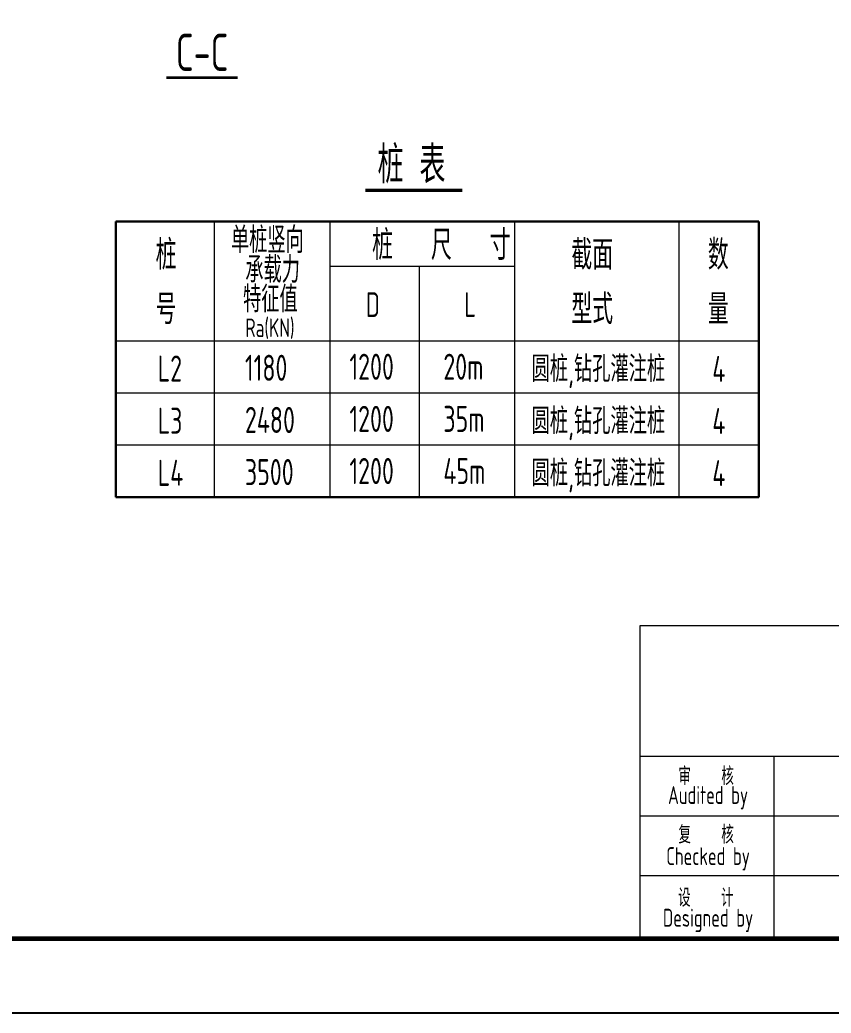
# Model space of a CAD drawing. Extents: x -2876908 to 633791, y -1383861 to 872234.
# Drawn here: x -497251 to -442755, y -631023 to -564340 of the extents above; entities that cross this region are included whole.
import ezdxf
from ezdxf.enums import TextEntityAlignment as Align

# ---------------------------------------------------------------- set-up
doc = ezdxf.new("R2010")
doc.units = 0
doc.header["$LTSCALE"] = 5
doc.header["$MEASUREMENT"] = 0
doc.layers.get('0').update_dxf_attribs({"linetype": 'CONTINUOUS', "lineweight": 25})
doc.layers.add('14', color=14, linetype='CONTINUOUS')
doc.layers.add('M_Dim', color=3, linetype='CONTINUOUS')
for name, color, linetype, lineweight in [('1粗实线', 1, 'CONTINUOUS', 30), ('2细实线', 5, 'CONTINUOUS', 18), ('6文本', 7, 'CONTINUOUS', 15), ('HFZT', 5, 'CONTINUOUS', 15), ('TEXT', 7, 'CONTINUOUS', 0)]:
    doc.layers.add(name, color=color, linetype=linetype, lineweight=lineweight)
doc.styles.add('TSSD_NORM', font='tssdeng.shx', dxfattribs={"width": 0.7, "bigfont": 'hztxt.shx'})
doc.styles.add('TSSD_Rein', font='tssdeng.shx', dxfattribs={"width": 0.7, "bigfont": 'hztxt.shx'})
doc.styles.add('图框-仿宋', font='tssdeng.shx', dxfattribs={"bigfont": 'hztxt.shx'})

# ---------------------------------------------------------------- blocks, each defined once
blk = doc.blocks.new('施工设计图框')
at = {"color": 7, "linetype": 'Continuous'}
blk.add_lwpolyline([(-395.5, -13.5), (-395.5, 283.5), (24.5, 283.5), (24.5, -13.5), (-395.5, -13.5)], dxfattribs=at)
at = {"layer": '1粗实线', "color": 7, "linetype": 'Continuous', "const_width": 0.6}
blk.add_lwpolyline([(-370.5, -3.5), (-370.5, 273.5), (14.5, 273.5), (14.5, -3.5), (-370.5, -3.5)], dxfattribs=at)
at = {"layer": 'HFZT'}
for p, q in [((-147.5, 38.5), (-147.5, -3.5)), ((14.5, 38.5), (-147.5, 38.5)), ((-147.5, 21), (14.5, 21)), ((-129.5, 21), (-129.5, -3.5)), ((-147.5, 13), (-111.5, 13)), ((-147.5, 5), (-111.5, 5)), ((-147.5, -3.5), (14.5, -3.5))]:
    blk.add_line(p, q, dxfattribs=at)
at = {"layer": 'HFZT', "style": '图框-仿宋', "width": 0.7}
for s, p in [('审    核', (-138.6, 18.45)), ('Audited by', (-138.34, 15.43)), ('复    核', (-138.6, 10.6)), ('Checked by', (-138.34, 7.23)), ('设    计', (-138.65, 2.1)), ('Designed by', (-138.34, -1.05))]:
    blk.add_text(s, height=2.4, dxfattribs=at).set_placement(p, align=Align.MIDDLE)
at = {"layer": 'HFZT', "color": 2, "style": 'TSSD_NORM', "width": 0.7}
for tag, height, p in [('比例尺', 2.5, (7.25, 17.5)), ('图号', 2.5, (-20.49, 3.5)), ('日期', 2.5, (7.25, 3.5)), ('图名', 4, (-76.24, 0.75))]:
    blk.add_attdef(tag, text='', height=height, dxfattribs=at).set_placement(p, align=Align.MIDDLE)

msp = doc.modelspace()

# ---------------------------------------------------------------- linework, layer by layer
at = {"const_width": 208.333}
msp.add_lwpolyline([(-474042.739, -575787.573), (-467537.343, -575787.573)], dxfattribs=at)
at = {"layer": '1粗实线'}
for p, q in [((-490814.39, -577877.648), (-447609.491, -577877.648)), ((-490814.39, -577877.648), (-490814.39, -596377.648)), ((-447609.491, -577877.648), (-447609.491, -596377.648)), ((-490814.39, -596377.648), (-447609.491, -596377.648))]:
    msp.add_line(p, q, dxfattribs=at)
at = {"layer": '2细实线'}
for p, q in [((-484204.02, -577877.648), (-484204.02, -596377.648)), ((-476433.665, -577877.648), (-476433.665, -596377.648)), ((-464033.649, -577877.648), (-464033.649, -596377.648)), ((-452990.202, -577877.648), (-452990.202, -596377.648)), ((-476433.665, -580877.648), (-464033.649, -580877.648)), ((-470433.665, -580877.648), (-470433.665, -596377.648)), ((-490814.39, -585877.648), (-447609.491, -585877.648)), ((-490814.39, -589377.648), (-447609.491, -589377.648)), ((-490814.39, -592877.648), (-447609.491, -592877.648))]:
    msp.add_line(p, q, dxfattribs=at)
at = {"layer": 'M_Dim', "elevation": 2480000}
msp.add_lwpolyline([(-487410.802, -568220.657, 200, 200, 0), (-482617.702, -568220.657, 200, 200, 0)], format="xyseb", dxfattribs=at)

# ---------------------------------------------------------------- block references
at = {"xscale": 500, "yscale": 500, "zscale": 500}
msp.add_blockref('施工设计图框', (-381851.363, -624273.382), dxfattribs=at)

# ---------------------------------------------------------------- texts
at = {"layer": '14', "color": 0, "style": 'TSSD_Rein', "width": 0.7}
for s, height, p in [('桩   尺   寸           ', 2000, (-473586.447, -580455.12)), ('桩              ', 2000, (-488133.54, -581114.365)), ('截面', 2000, (-460204.727, -581114.365)), ('数', 2000, (-451036.313, -581114.365)), ('承载力', 1750, (-482108.432, -581990.976)), ('特征值', 1750, (-482259.466, -583968.608)), ('号            ', 2000, (-488133.54, -584766.003)), ('D', 1650, (-474014.281, -584281.937)), ('L', 1650, (-467401.318, -584281.937)), ('型式', 2000, (-460204.727, -584766.003)), ('量', 2000, (-451036.313, -584766.003)), ('Ra(KN)', 1250, (-482105.398, -585635.347))]:
    msp.add_text(s, height=height, dxfattribs=at).set_placement(p)
at = {"layer": '6文本', "style": 'TSSD_NORM', "width": 0.7}
for s, p in [('C-C', (-485009.3, -566513.984)), ('桩 表', (-470942.895, -573927.292))]:
    msp.add_text(s, height=2500, dxfattribs=at).set_placement(p, align=Align.MIDDLE)
msp.add_text('单桩竖向', height=1750, dxfattribs=at).set_placement((-483076.663, -579996.179))
at = {"layer": 'TEXT', "style": 'TSSD_Rein', "width": 0.7}
for s, p in [('1200', (-475112.047, -588504.681)), ('20m', (-468804.437, -588504.681)), ('圆桩,钻孔灌注桩', (-462877.382, -588653.217)), ('L2', (-487994.305, -588624.466)), ('1180', (-482131.8, -588574.681)), ('4', (-450738.432, -588653.217)), ('L3', (-487994.305, -592124.466)), ('2480', (-482131.8, -592074.681)), ('1200', (-475112.047, -592004.681)), ('35m', (-468804.437, -592004.681)), ('圆桩,钻孔灌注桩', (-462877.382, -592153.217)), ('4', (-450738.432, -592153.217)), ('L4', (-487994.305, -595624.466)), ('3500', (-482131.8, -595574.681)), ('1200', (-475112.047, -595504.681)), ('45m', (-468804.437, -595504.681)), ('圆桩,钻孔灌注桩', (-462877.382, -595653.217)), ('4', (-450738.432, -595653.217))]:
    msp.add_text(s, height=1750, dxfattribs=at).set_placement(p)

doc.saveas('drawing.dxf')
